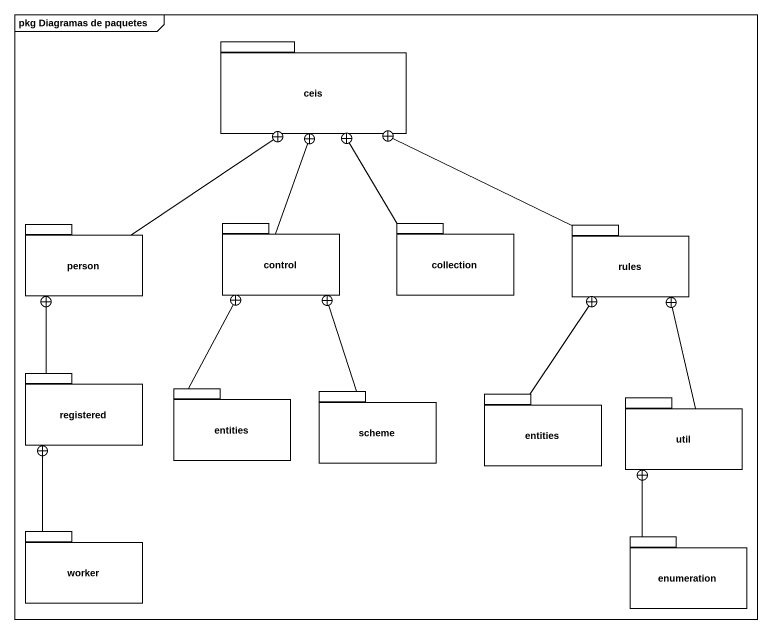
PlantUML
@startuml
mainframe pkg Diagramas de paquetes
package ceis {
}
package "person" as person_ {
}
package "control" as control_ {
}
package collection {
}
package rules {
}
package registered {
}
package entities {
}
package scheme {
}
package "entities" as entities_2 {
}
package util {
}
package worker {
}
package enumeration {
}
person_ -up-+ ceis
control_ -up-+ ceis
collection -up-+ ceis
rules -left-+ ceis
registered -up-+ person_
entities -up-+ control_
scheme -up-+ control_
entities_2 -up-+ rules
util -up-+ rules
worker -up-+ registered
enumeration -up-+ util
@enduml
